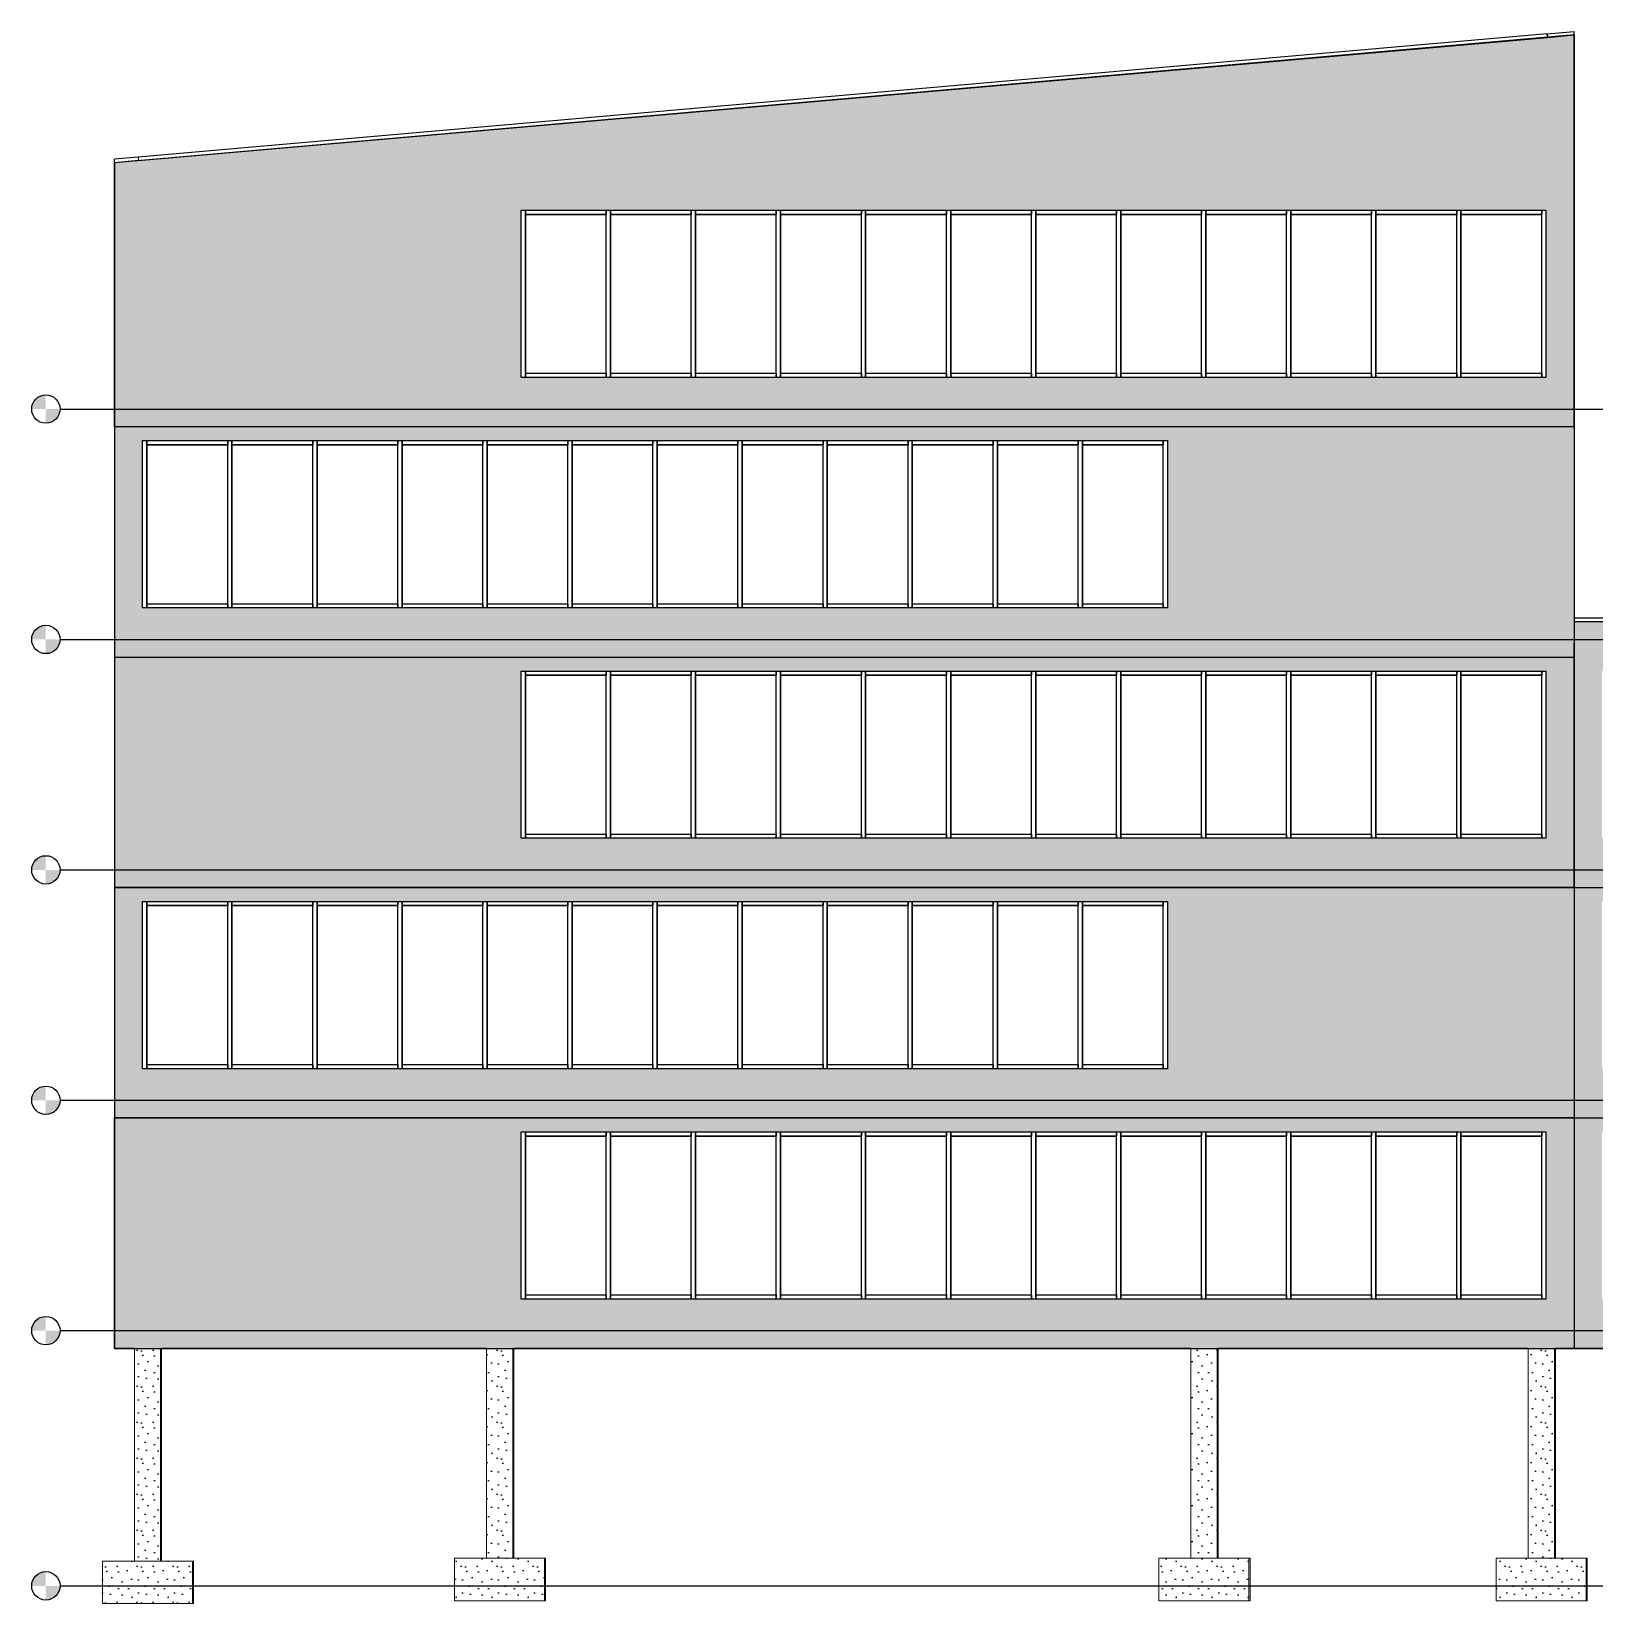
# Model space of a CAD drawing. Header units: millimetres. Extents: x -100 to 163028, y 0 to 22177.
# Drawn here: x 59936 to 81991, y 0 to 22177 of the extents above; entities that cross this region are included whole.
import ezdxf

# ---------------------------------------------------------------- set-up
doc = ezdxf.new("R2010")
doc.units = ezdxf.units.MM
doc.layers.get('0').update_dxf_attribs({"true_color": 0xdfdfdf})
for name, color, linetype in [('Background_Back bricks', 7, 'Continuous'), ('Background_Front bricks', 7, 'Continuous'), ('Background_GLASS', 161, 'Continuous'), ('Background_WINDOW_FRAME', 253, 'Continuous'), ('Elevation_Front bricks', 7, 'Continuous'), ('Viewport border', 7, 'Continuous')]:
    doc.layers.add(name, color=color, linetype=linetype)
for name, color, linetype, lineweight in [('Background_Concrete_ Reinforced', 7, 'Continuous', 9), ('Background_Insulation_ Extruded Polystyrene', 7, 'Continuous', 9), ('Elevation_Concrete_ Reinforced', 252, 'Continuous', 25)]:
    doc.layers.add(name, color=color, linetype=linetype, lineweight=lineweight)
doc.layers.add('Background_DETAIL_OBJECTS', color=7, linetype='Continuous', true_color=0xdfdfdf)
doc.styles.get("Standard").update_dxf_attribs({"font": 'arial.ttf'})

# ---------------------------------------------------------------- blocks, each defined once
blk = doc.blocks.new('_StoryIndicator')
h = blk.add_hatch(color=256)
h.paths.add_polyline_path([(-199, 0), (1, 0), (1, 200, 0.414214)])
h.paths.add_polyline_path([(201, 0), (1, 0), (1, -200, 0.414214)])
blk.add_line((-200, 0), (-800, 0))
blk.add_circle((-1, 0), 200)
for tag, p in [('STORYNAME', (346, 57)), ('STORYELEVATION', (350, -172))]:
    blk.add_attdef(tag, p, '', height=100)
blk = doc.blocks.new('Main_Front__section__..%5CMainBuilding.dwg', base_point=(4208, -12889))
at = {"layer": 'Elevation_Concrete_ Reinforced'}
h = blk.add_hatch(dxfattribs=at)
h.set_pattern_fill('DOTS2', color=256, scale=20, style=0)
h.paths.add_polyline_path([(6029, -12289), (6029, -9289), (5660, -9289), (5660, -12289)])
h = blk.add_hatch(dxfattribs=at)
h.set_pattern_fill('DOTS2', color=256, scale=20, style=0)
h.paths.add_polyline_path([(6029, -9289), (6029, -12289), (6044, -12289), (6044, -9289)])
h = blk.add_hatch(dxfattribs=at)
h.set_pattern_fill('DOTS2', color=256, scale=20, style=0)
h.paths.add_polyline_path([(10628, -9289), (10628, -12249), (10998, -12249), (10998, -9289)])
h = blk.add_hatch(dxfattribs=at)
h.set_pattern_fill('DOTS2', color=256, scale=20, style=0)
h.paths.add_polyline_path([(10998, -9289), (10998, -12249), (11012, -12249), (11012, -9289)])
h = blk.add_hatch(dxfattribs=at)
h.set_pattern_fill('DOTS2', color=256, scale=20, style=0)
h.paths.add_polyline_path([(20567, -9289), (20567, -12249), (20937, -12249), (20937, -9289)])
h = blk.add_hatch(dxfattribs=at)
h.set_pattern_fill('DOTS2', color=256, scale=20, style=0)
h.paths.add_polyline_path([(20937, -9289), (20937, -12249), (20952, -12249), (20952, -9289)])
h = blk.add_hatch(dxfattribs=at)
h.set_pattern_fill('DOTS2', color=256, scale=20, style=0)
h.paths.add_polyline_path([(25326, -9289), (25326, -12249), (25696, -12249), (25696, -9289)])
h = blk.add_hatch(dxfattribs=at)
h.set_pattern_fill('DOTS2', color=256, scale=20, style=0)
h.paths.add_polyline_path([(25696, -9289), (25696, -12249), (25710, -12249), (25710, -9289)])
h = blk.add_hatch(dxfattribs=at)
h.set_pattern_fill('DOTS2', color=256, scale=20, style=0)
h.paths.add_polyline_path([(6479, -12889), (6479, -12289), (6044, -12289), (6029, -12289), (5660, -12289), (5210, -12289), (5210, -12889), (5225, -12889)])
h = blk.add_hatch(dxfattribs=at)
h.set_pattern_fill('DOTS2', color=256, scale=20, style=0)
h.paths.add_polyline_path([(6479, -12289), (6479, -12889), (6494, -12889), (6494, -12289)])
h = blk.add_hatch(dxfattribs=at)
h.set_pattern_fill('DOTS2', color=256, scale=20, style=0)
h.paths.add_polyline_path([(11447, -12849), (11447, -12249), (11012, -12249), (10998, -12249), (10628, -12249), (10178, -12249), (10178, -12849), (10193, -12849)])
h = blk.add_hatch(dxfattribs=at)
h.set_pattern_fill('DOTS2', color=256, scale=20, style=0)
h.paths.add_polyline_path([(11447, -12249), (11447, -12849), (11462, -12849), (11462, -12249)])
h = blk.add_hatch(dxfattribs=at)
h.set_pattern_fill('DOTS2', color=256, scale=20, style=0)
h.paths.add_polyline_path([(21387, -12849), (21387, -12249), (20952, -12249), (20937, -12249), (20567, -12249), (20117, -12249), (20117, -12849), (20132, -12849)])
h = blk.add_hatch(dxfattribs=at)
h.set_pattern_fill('DOTS2', color=256, scale=20, style=0)
h.paths.add_polyline_path([(21387, -12249), (21387, -12849), (21402, -12849), (21402, -12249)])
h = blk.add_hatch(dxfattribs=at)
h.set_pattern_fill('DOTS2', color=256, scale=20, style=0)
h.paths.add_polyline_path([(26145, -12849), (26145, -12249), (25710, -12249), (25696, -12249), (25326, -12249), (24876, -12249), (24876, -12849), (24891, -12849)])
h = blk.add_hatch(dxfattribs=at)
h.set_pattern_fill('DOTS2', color=256, scale=20, style=0)
h.paths.add_polyline_path([(26145, -12249), (26145, -12849), (26160, -12849), (26160, -12249)])
at = {"layer": 'Elevation_Front bricks'}
h = blk.add_hatch(dxfattribs=at)
h.set_pattern_fill('V_MASONRY300x75', color=256, scale=10, style=0)
h.paths.add_polyline_path([(25598, 9205), (5718, 7466), (5378, 7436), (5378, 3711), (25977, 3711), (25977, 9238)])
h.paths.add_polyline_path([(11118, 6766), (11178, 6766), (12318, 6766), (12378, 6766), (13518, 6766), (13578, 6766), (14718, 6766), (14778, 6766), (15918, 6766), (15978, 6766), (17118, 6766), (17178, 6766), (18318, 6766), (18378, 6766), (19518, 6766), (19578, 6766), (20718, 6766), (20778, 6766), (21918, 6766), (21978, 6766), (23118, 6766), (23178, 6766), (24318, 6766), (24378, 6766), (25518, 6766), (25578, 6766), (25578, 4406), (25518, 4406), (24378, 4406), (24318, 4406), (23178, 4406), (23118, 4406), (21978, 4406), (21918, 4406), (20778, 4406), (20718, 4406), (19578, 4406), (19518, 4406), (18378, 4406), (18318, 4406), (17178, 4406), (17118, 4406), (15978, 4406), (15918, 4406), (14778, 4406), (14718, 4406), (13578, 4406), (13518, 4406), (12378, 4406), (12318, 4406), (11178, 4406), (11118, 4406)], flags=16)
h = blk.add_hatch(dxfattribs=at)
h.set_pattern_fill('V_MASONRY300x75', color=256, scale=10, style=0)
h.paths.add_polyline_path([(25977, 961), (25977, 1011), (25977, 3711), (5378, 3711), (5378, 461), (25977, 461), (25977, 631), (25977, 656)])
h.paths.add_polyline_path([(5777, 3516), (5837, 3516), (6977, 3516), (7037, 3516), (8177, 3516), (8237, 3516), (9377, 3516), (9437, 3516), (10577, 3516), (10637, 3516), (11777, 3516), (11837, 3516), (12977, 3516), (13037, 3516), (14177, 3516), (14237, 3516), (15377, 3516), (15437, 3516), (16577, 3516), (16637, 3516), (17777, 3516), (17837, 3516), (18977, 3516), (19037, 3516), (20177, 3516), (20237, 3516), (20237, 1156), (20177, 1156), (19037, 1156), (18977, 1156), (17837, 1156), (17777, 1156), (16637, 1156), (16577, 1156), (15437, 1156), (15377, 1156), (14237, 1156), (14177, 1156), (13037, 1156), (12977, 1156), (11837, 1156), (11777, 1156), (10637, 1156), (10577, 1156), (9437, 1156), (9377, 1156), (8237, 1156), (8177, 1156), (7037, 1156), (6977, 1156), (5837, 1156), (5777, 1156)], flags=16)
h = blk.add_hatch(dxfattribs=at)
h.set_pattern_fill('V_MASONRY300x75', color=256, scale=10, style=0)
h.paths.add_polyline_path([(41228, 961), (25977, 961), (25977, 656), (25977, 631), (25977, 461), (25977, -2789), (41228, -2789)])
h.paths.add_polyline_path([(26368, 266), (26428, 266), (27568, 266), (27628, 266), (28768, 266), (28828, 266), (29968, 266), (30028, 266), (31168, 266), (31228, 266), (32368, 266), (32428, 266), (33568, 266), (33628, 266), (34768, 266), (34828, 266), (35968, 266), (36028, 266), (37168, 266), (37228, 266), (38368, 266), (38428, 266), (39568, 266), (39628, 266), (40768, 266), (40828, 266), (40828, -2094), (40768, -2094), (39628, -2094), (39568, -2094), (38428, -2094), (38368, -2094), (37228, -2094), (37168, -2094), (36028, -2094), (35968, -2094), (34828, -2094), (34768, -2094), (33628, -2094), (33568, -2094), (32428, -2094), (32368, -2094), (31228, -2094), (31168, -2094), (30028, -2094), (29968, -2094), (28828, -2094), (28768, -2094), (27628, -2094), (27568, -2094), (26428, -2094), (26368, -2094)], flags=16)
h = blk.add_hatch(dxfattribs=at)
h.set_pattern_fill('V_MASONRY300x75', color=256, scale=10, style=0)
h.paths.add_polyline_path([(5378, -2789), (25977, -2789), (25977, 461), (5378, 461)])
h.paths.add_polyline_path([(11118, 266), (11178, 266), (12318, 266), (12378, 266), (13518, 266), (13578, 266), (14718, 266), (14778, 266), (15918, 266), (15978, 266), (17118, 266), (17178, 266), (18318, 266), (18378, 266), (19518, 266), (19578, 266), (20718, 266), (20778, 266), (21918, 266), (21978, 266), (23118, 266), (23178, 266), (24318, 266), (24378, 266), (25518, 266), (25578, 266), (25578, -2094), (25518, -2094), (24378, -2094), (24318, -2094), (23178, -2094), (23118, -2094), (21978, -2094), (21918, -2094), (20778, -2094), (20718, -2094), (19578, -2094), (19518, -2094), (18378, -2094), (18318, -2094), (17178, -2094), (17118, -2094), (15978, -2094), (15918, -2094), (14778, -2094), (14718, -2094), (13578, -2094), (13518, -2094), (12378, -2094), (12318, -2094), (11178, -2094), (11118, -2094)], flags=16)
h = blk.add_hatch(dxfattribs=at)
h.set_pattern_fill('V_MASONRY300x75', color=256, scale=10, style=0)
h.paths.add_polyline_path([(5378, -6039), (25977, -6039), (25977, -2789), (5378, -2789)])
h.paths.add_polyline_path([(5777, -2984), (5837, -2984), (6977, -2984), (7037, -2984), (8177, -2984), (8237, -2984), (9377, -2984), (9437, -2984), (10577, -2984), (10637, -2984), (11777, -2984), (11837, -2984), (12977, -2984), (13037, -2984), (14177, -2984), (14237, -2984), (15377, -2984), (15437, -2984), (16577, -2984), (16637, -2984), (17777, -2984), (17837, -2984), (18977, -2984), (19037, -2984), (20177, -2984), (20237, -2984), (20237, -5344), (20177, -5344), (19037, -5344), (18977, -5344), (17837, -5344), (17777, -5344), (16637, -5344), (16577, -5344), (15437, -5344), (15377, -5344), (14237, -5344), (14177, -5344), (13037, -5344), (12977, -5344), (11837, -5344), (11777, -5344), (10637, -5344), (10577, -5344), (9437, -5344), (9377, -5344), (8237, -5344), (8177, -5344), (7037, -5344), (6977, -5344), (5837, -5344), (5777, -5344)], flags=16)
h = blk.add_hatch(dxfattribs=at)
h.set_pattern_fill('V_MASONRY300x75', color=256, scale=10, style=0)
h.paths.add_polyline_path([(25977, -6039), (41228, -6039), (41228, -2789), (25977, -2789)])
h.paths.add_polyline_path([(26368, -2984), (26428, -2984), (27568, -2984), (27628, -2984), (28768, -2984), (28828, -2984), (29968, -2984), (30028, -2984), (31168, -2984), (31228, -2984), (32368, -2984), (32428, -2984), (33568, -2984), (33628, -2984), (34768, -2984), (34828, -2984), (35968, -2984), (36028, -2984), (37168, -2984), (37228, -2984), (38368, -2984), (38428, -2984), (39568, -2984), (39628, -2984), (40768, -2984), (40828, -2984), (40828, -5344), (40768, -5344), (39628, -5344), (39568, -5344), (38428, -5344), (38368, -5344), (37228, -5344), (37168, -5344), (36028, -5344), (35968, -5344), (34828, -5344), (34768, -5344), (33628, -5344), (33568, -5344), (32428, -5344), (32368, -5344), (31228, -5344), (31168, -5344), (30028, -5344), (29968, -5344), (28828, -5344), (28768, -5344), (27628, -5344), (27568, -5344), (26428, -5344), (26368, -5344)], flags=16)
h = blk.add_hatch(dxfattribs=at)
h.set_pattern_fill('V_MASONRY300x75', color=256, scale=10, style=0)
h.paths.add_polyline_path([(25710, -9289), (25887, -9289), (25977, -9289), (25977, -6039), (5378, -6039), (5378, -9289), (5468, -9289), (5659, -9289), (6029, -9289), (6044, -9289), (10627, -9289), (10998, -9289), (11012, -9289), (20567, -9289), (20937, -9289), (20952, -9289), (25325, -9289), (25696, -9289)])
h.paths.add_polyline_path([(11118, -6234), (11178, -6234), (12318, -6234), (12378, -6234), (13518, -6234), (13578, -6234), (14718, -6234), (14778, -6234), (15918, -6234), (15978, -6234), (17118, -6234), (17178, -6234), (18318, -6234), (18378, -6234), (19518, -6234), (19578, -6234), (20718, -6234), (20778, -6234), (21918, -6234), (21978, -6234), (23118, -6234), (23178, -6234), (24318, -6234), (24378, -6234), (25518, -6234), (25578, -6234), (25578, -8594), (25518, -8594), (24378, -8594), (24318, -8594), (23178, -8594), (23118, -8594), (21978, -8594), (21918, -8594), (20778, -8594), (20718, -8594), (19578, -8594), (19518, -8594), (18378, -8594), (18318, -8594), (17178, -8594), (17118, -8594), (15978, -8594), (15918, -8594), (14778, -8594), (14718, -8594), (13578, -8594), (13518, -8594), (12378, -8594), (12318, -8594), (11178, -8594), (11118, -8594)], flags=16)
h = blk.add_hatch(dxfattribs=at)
h.set_pattern_fill('V_MASONRY300x75', color=256, scale=10, style=0)
h.paths.add_polyline_path([(40946, -9289), (41138, -9289), (41228, -9289), (41228, -6039), (25977, -6039), (25977, -9289), (33997, -9289), (34368, -9289), (40575, -9289)])
h.paths.add_polyline_path([(26368, -6234), (26428, -6234), (27568, -6234), (27628, -6234), (28768, -6234), (28828, -6234), (29968, -6234), (30028, -6234), (31168, -6234), (31228, -6234), (32368, -6234), (32428, -6234), (33568, -6234), (33628, -6234), (34768, -6234), (34828, -6234), (35968, -6234), (36028, -6234), (37168, -6234), (37228, -6234), (38368, -6234), (38428, -6234), (39568, -6234), (39628, -6234), (40768, -6234), (40828, -6234), (40828, -8594), (40768, -8594), (39628, -8594), (39568, -8594), (38428, -8594), (38368, -8594), (37228, -8594), (37168, -8594), (36028, -8594), (35968, -8594), (34828, -8594), (34768, -8594), (33628, -8594), (33568, -8594), (32428, -8594), (32368, -8594), (31228, -8594), (31168, -8594), (30028, -8594), (29968, -8594), (28828, -8594), (28768, -8594), (27628, -8594), (27568, -8594), (26428, -8594), (26368, -8594)], flags=16)
for p, q in [((5210, 3961), (41396, 3961)), ((5210, 3961), (41396, 3961)), ((5210, 711), (41396, 711)), ((5210, 711), (41396, 711)), ((5210, -2539), (41396, -2539)), ((5210, -2539), (41396, -2539)), ((5210, -2539), (41396, -2539)), ((5210, -5789), (41396, -5789)), ((5210, -5789), (41396, -5789)), ((5210, -5789), (41396, -5789)), ((5210, -9039), (41396, -9039)), ((5210, -9039), (41396, -9039)), ((5210, -9039), (41396, -9039)), ((5210, -12639), (41396, -12639))]:
    blk.add_line(p, q)
at = {"layer": 'Background_Back bricks', "extrusion": (0, 1, 0)}
for p, q in [((25977, 9238), (25977, 9238)), ((25977, 9238), (25977, 3711)), ((25977, 3711), (25977, 3711)), ((25977, 3711), (25977, 3711)), ((25977, 3711), (25977, 1011)), ((5378, -9289), (5378, -9289)), ((5468, -9289), (5378, -9289)), ((5659, -9289), (5468, -9289)), ((5468, -9289), (5468, -9289)), ((10627, -9289), (6044, -9289)), ((20567, -9289), (11012, -9289)), ((25325, -9289), (20952, -9289)), ((33997, -9289), (25710, -9289))]:
    blk.add_line(p, q, dxfattribs=at)
at = {"layer": 'Background_Concrete_ Reinforced', "extrusion": (0, 1, 0)}
for p, q in [((25977, 631), (25977, 631)), ((25977, 461), (25977, 461)), ((25977, 461), (25977, 631)), ((25887, -9289), (5468, -9289)), ((5660, -9289), (6029, -9289)), ((5660, -9289), (5660, -12289)), ((6029, -9289), (6029, -9289)), ((6029, -9289), (6044, -9289)), ((6029, -9289), (6029, -12289)), ((6029, -12289), (6029, -9289)), ((6044, -9289), (6044, -9289)), ((6044, -9289), (6044, -12289)), ((6044, -9289), (6044, -12289)), ((10628, -9289), (10628, -12249)), ((10998, -9289), (10998, -12249)), ((10998, -9289), (10998, -12249)), ((11012, -9289), (11012, -12249)), ((11012, -9289), (11012, -12249)), ((20567, -9289), (20567, -12249)), ((20937, -9289), (20937, -12249)), ((20937, -9289), (20937, -12249)), ((20952, -9289), (20952, -12249)), ((20952, -9289), (20952, -12249)), ((25326, -9289), (25326, -12249)), ((25696, -9289), (25696, -12249)), ((25696, -9289), (25696, -12249)), ((25710, -9289), (25710, -12249)), ((25710, -9289), (25710, -12249)), ((41138, -9289), (25887, -9289)), ((5210, -12289), (6479, -12289)), ((5210, -12289), (5210, -12889)), ((6479, -12289), (6494, -12289)), ((6479, -12289), (6479, -12289)), ((6479, -12889), (6479, -12289)), ((6479, -12889), (6479, -12289)), ((6494, -12289), (6494, -12289)), ((6494, -12889), (6494, -12289)), ((6494, -12889), (6494, -12289)), ((10178, -12249), (11447, -12249)), ((10178, -12249), (10178, -12849)), ((11447, -12249), (11447, -12249)), ((11447, -12249), (11462, -12249)), ((11447, -12849), (11447, -12249)), ((11447, -12849), (11447, -12249)), ((11462, -12249), (11462, -12249)), ((11462, -12849), (11462, -12249)), ((11462, -12849), (11462, -12249)), ((20117, -12249), (20117, -12849)), ((20117, -12249), (21387, -12249)), ((21387, -12249), (21387, -12249)), ((21387, -12849), (21387, -12249)), ((21387, -12849), (21387, -12249)), ((21387, -12249), (21402, -12249)), ((21402, -12249), (21402, -12249)), ((21402, -12849), (21402, -12249)), ((21402, -12849), (21402, -12249)), ((24876, -12249), (24876, -12849)), ((24876, -12249), (26145, -12249)), ((26145, -12249), (26145, -12249)), ((26145, -12249), (26160, -12249)), ((26145, -12849), (26145, -12249)), ((26145, -12849), (26145, -12249)), ((26160, -12249), (26160, -12249)), ((26160, -12849), (26160, -12249)), ((26160, -12849), (26160, -12249)), ((10178, -12849), (10178, -12849)), ((11447, -12849), (10178, -12849)), ((11447, -12849), (10178, -12849)), ((10193, -12849), (10193, -12849)), ((11462, -12849), (10193, -12849)), ((11462, -12849), (10193, -12849)), ((10193, -12849), (10193, -12849)), ((21387, -12849), (20117, -12849)), ((21387, -12849), (20117, -12849)), ((20117, -12849), (20117, -12849)), ((20132, -12849), (20132, -12849)), ((21402, -12849), (20132, -12849)), ((21402, -12849), (20132, -12849)), ((20132, -12849), (20132, -12849)), ((26145, -12849), (24876, -12849)), ((26145, -12849), (24876, -12849)), ((24876, -12849), (24876, -12849)), ((24891, -12849), (24891, -12849)), ((26160, -12849), (24891, -12849)), ((26160, -12849), (24891, -12849)), ((24891, -12849), (24891, -12849)), ((6479, -12889), (5210, -12889)), ((6479, -12889), (5210, -12889)), ((5210, -12889), (5210, -12889)), ((6494, -12889), (5225, -12889)), ((5225, -12889), (5225, -12889)), ((6494, -12889), (5225, -12889)), ((5225, -12889), (5225, -12889))]:
    blk.add_line(p, q, dxfattribs=at)
at = {"layer": 'Background_DETAIL_OBJECTS', "extrusion": (0, 1, 0)}
for p, q in [((25593, 9255), (5713, 7516)), ((5718, 7466), (25598, 9205)), ((25593, 9255), (25977, 9289)), ((25593, 9255), (25598, 9205)), ((25598, 9205), (25593, 9255)), ((25598, 9205), (25977, 9238)), ((25977, 9238), (25977, 9289)), ((5713, 7516), (5378, 7486)), ((5378, 7436), (5378, 7486)), ((5718, 7466), (5378, 7436)), ((5713, 7516), (5718, 7466)), ((5713, 7516), (5718, 7466)), ((25977, 1011), (25977, 961)), ((41228, 1011), (25977, 1011)), ((41228, 961), (25977, 961))]:
    blk.add_line(p, q, dxfattribs=at)
at = {"layer": 'Background_Front bricks', "extrusion": (0, 1, 0)}
for p, q in [((25977, 9238), (5378, 7436)), ((25977, 9238), (25977, 3711)), ((25977, 3711), (25977, 9238)), ((5378, 3711), (5378, 7436)), ((5378, 7436), (5378, 3711)), ((11118, 4406), (11118, 6766)), ((11118, 6766), (25578, 6766)), ((25578, 6766), (25578, 4406)), ((25578, 4406), (11118, 4406)), ((25977, 3711), (5378, 3711)), ((25977, 3711), (5378, 3711)), ((5378, 3711), (5378, 461)), ((5378, 3711), (5378, 461)), ((25977, 3711), (25977, 461)), ((25977, 3711), (25977, 461)), ((5777, 1156), (5777, 3516)), ((5777, 3516), (20237, 3516)), ((20237, 3516), (20237, 1156)), ((20237, 1156), (5777, 1156)), ((25977, 961), (25977, 656)), ((41228, 961), (25977, 961)), ((5378, 461), (5378, -2789)), ((5378, 461), (25977, 461)), ((5378, 461), (25977, 461)), ((5378, 461), (5378, -2789)), ((25977, -2789), (25977, 656)), ((25977, 461), (25977, -2789)), ((25977, 461), (25977, -2789)), ((11118, -2094), (11118, 266)), ((11118, 266), (25578, 266)), ((25578, 266), (25578, -2094)), ((25578, -2094), (11118, -2094)), ((5378, -2789), (25977, -2789)), ((5378, -2789), (5378, -6039)), ((5378, -2789), (5378, -6039)), ((25977, -2789), (5378, -2789)), ((25977, -2789), (25977, -2789)), ((25977, -2789), (25977, -2789)), ((25977, -2789), (25977, -6039)), ((25977, -2789), (41228, -2789)), ((25977, -2789), (41228, -2789)), ((25977, -2789), (25977, -6039)), ((25977, -2789), (25977, -6039)), ((5777, -5344), (5777, -2984)), ((5777, -2984), (20237, -2984)), ((20237, -2984), (20237, -5344)), ((20237, -5344), (5777, -5344)), ((5378, -9289), (5378, -6039)), ((5378, -6039), (5378, -9289)), ((5378, -6039), (25977, -6039)), ((25977, -6039), (5378, -6039)), ((25977, -6039), (25977, -6039)), ((25977, -6039), (25977, -6039)), ((25977, -6039), (25977, -9289)), ((25977, -6039), (41228, -6039)), ((25977, -6039), (25977, -9289)), ((25977, -6039), (41228, -6039)), ((25977, -6039), (25977, -9289)), ((11118, -6234), (25578, -6234)), ((11118, -8594), (11118, -6234)), ((25578, -6234), (25578, -8594)), ((25578, -8594), (11118, -8594)), ((5468, -9289), (5378, -9289)), ((5378, -9289), (25977, -9289)), ((25887, -9289), (25977, -9289)), ((25977, -9289), (25887, -9289)), ((25887, -9289), (25887, -9289)), ((25977, -9289), (41228, -9289))]:
    blk.add_line(p, q, dxfattribs=at)
at = {"layer": 'Background_GLASS', "extrusion": (0, 1, 0)}
for p, q in [((11178, 4466), (11178, 6706)), ((11178, 6706), (12318, 6706)), ((12378, 6706), (13518, 6706)), ((12378, 4466), (12378, 6706)), ((13578, 6706), (14718, 6706)), ((13578, 4466), (13578, 6706)), ((14778, 4466), (14778, 6706)), ((14778, 6706), (15918, 6706)), ((15978, 6706), (17118, 6706)), ((15978, 4466), (15978, 6706)), ((17178, 4466), (17178, 6706)), ((17178, 6706), (18318, 6706)), ((18378, 4466), (18378, 6706)), ((18378, 6706), (19518, 6706)), ((19578, 4466), (19578, 6706)), ((19578, 6706), (20718, 6706)), ((20778, 4466), (20778, 6706)), ((20778, 6706), (21918, 6706)), ((21978, 6706), (23118, 6706)), ((21978, 4466), (21978, 6706)), ((23178, 4466), (23178, 6706)), ((23178, 6706), (24318, 6706)), ((24378, 4466), (24378, 6706)), ((24378, 6706), (25518, 6706)), ((5837, 3456), (6977, 3456)), ((5837, 1216), (5837, 3456)), ((7037, 3456), (8177, 3456)), ((7037, 1216), (7037, 3456)), ((8237, 3456), (9377, 3456)), ((8237, 1216), (8237, 3456)), ((9437, 3456), (10577, 3456)), ((9437, 1216), (9437, 3456)), ((10637, 1216), (10637, 3456)), ((10637, 3456), (11777, 3456)), ((11837, 3456), (12977, 3456)), ((11837, 1216), (11837, 3456)), ((13037, 1216), (13037, 3456)), ((13037, 3456), (14177, 3456)), ((14237, 1216), (14237, 3456)), ((14237, 3456), (15377, 3456)), ((15437, 3456), (16577, 3456)), ((15437, 1216), (15437, 3456)), ((16637, 1216), (16637, 3456)), ((16637, 3456), (17777, 3456)), ((17837, 3456), (18977, 3456)), ((17837, 1216), (17837, 3456)), ((19037, 1216), (19037, 3456)), ((19037, 3456), (20177, 3456)), ((11178, -2034), (11178, 206)), ((11178, 206), (12318, 206)), ((12378, 206), (13518, 206)), ((12378, -2034), (12378, 206)), ((13578, 206), (14718, 206)), ((13578, -2034), (13578, 206)), ((14778, 206), (15918, 206)), ((14778, -2034), (14778, 206)), ((15978, -2034), (15978, 206)), ((15978, 206), (17118, 206)), ((17178, 206), (18318, 206)), ((17178, -2034), (17178, 206)), ((18378, -2034), (18378, 206)), ((18378, 206), (19518, 206)), ((19578, -2034), (19578, 206)), ((19578, 206), (20718, 206)), ((20778, -2034), (20778, 206)), ((20778, 206), (21918, 206)), ((21978, -2034), (21978, 206)), ((21978, 206), (23118, 206)), ((23178, -2034), (23178, 206)), ((23178, 206), (24318, 206)), ((24378, -2034), (24378, 206)), ((24378, 206), (25518, 206)), ((5837, -3044), (6977, -3044)), ((5837, -5284), (5837, -3044)), ((7037, -5284), (7037, -3044)), ((7037, -3044), (8177, -3044)), ((8237, -5284), (8237, -3044)), ((8237, -3044), (9377, -3044)), ((9437, -5284), (9437, -3044)), ((9437, -3044), (10577, -3044)), ((10637, -5284), (10637, -3044)), ((10637, -3044), (11777, -3044)), ((11837, -3044), (12977, -3044)), ((11837, -5284), (11837, -3044)), ((13037, -5284), (13037, -3044)), ((13037, -3044), (14177, -3044)), ((14237, -5284), (14237, -3044)), ((14237, -3044), (15377, -3044)), ((15437, -3044), (16577, -3044)), ((15437, -5284), (15437, -3044)), ((16637, -3044), (17777, -3044)), ((16637, -5284), (16637, -3044)), ((17837, -3044), (18977, -3044)), ((17837, -5284), (17837, -3044)), ((19037, -5284), (19037, -3044)), ((19037, -3044), (20177, -3044)), ((11178, -8534), (11178, -6294)), ((11178, -6294), (12318, -6294)), ((12378, -6294), (13518, -6294)), ((12378, -8534), (12378, -6294)), ((13578, -6294), (14718, -6294)), ((13578, -8534), (13578, -6294)), ((14778, -8534), (14778, -6294)), ((14778, -6294), (15918, -6294)), ((15978, -8534), (15978, -6294)), ((15978, -6294), (17118, -6294)), ((17178, -8534), (17178, -6294)), ((17178, -6294), (18318, -6294)), ((18378, -6294), (19518, -6294)), ((18378, -8534), (18378, -6294)), ((19578, -8534), (19578, -6294)), ((19578, -6294), (20718, -6294)), ((20778, -8534), (20778, -6294)), ((20778, -6294), (21918, -6294)), ((21978, -6294), (23118, -6294)), ((21978, -8534), (21978, -6294)), ((23178, -6294), (24318, -6294)), ((23178, -8534), (23178, -6294)), ((24378, -6294), (25518, -6294)), ((24378, -8534), (24378, -6294))]:
    blk.add_line(p, q, dxfattribs=at)
at = {"layer": 'Background_Insulation_ Extruded Polystyrene', "extrusion": (0, 1, 0)}
for p, q in [((25977, 656), (25977, 656)), ((25977, 631), (25977, 631)), ((25977, 631), (25977, 656))]:
    blk.add_line(p, q, dxfattribs=at)
at = {"layer": 'Background_WINDOW_FRAME', "extrusion": (0, 1, 0)}
for p, q in [((11118, 6766), (11178, 6766)), ((11118, 4406), (11118, 6766)), ((11178, 6766), (11178, 4406)), ((11178, 6706), (11178, 6766)), ((11178, 6766), (12318, 6766)), ((12318, 6706), (11178, 6706)), ((12318, 4406), (12318, 6766)), ((12318, 6766), (12378, 6766)), ((12318, 6766), (12318, 6706)), ((12378, 6766), (13518, 6766)), ((12378, 6706), (12378, 6766)), ((12378, 6766), (12378, 4406)), ((13518, 6706), (12378, 6706)), ((13518, 6766), (13578, 6766)), ((13518, 4406), (13518, 6766)), ((13518, 6766), (13518, 6706)), ((13578, 6766), (14718, 6766)), ((13578, 6766), (13578, 4406)), ((13578, 6706), (13578, 6766)), ((14718, 6706), (13578, 6706)), ((14718, 6766), (14778, 6766)), ((14718, 4406), (14718, 6766)), ((14718, 6766), (14718, 6706)), ((14778, 6766), (14778, 4406)), ((14778, 6706), (14778, 6766)), ((14778, 6766), (15918, 6766)), ((15918, 6706), (14778, 6706)), ((15918, 6766), (15918, 6706)), ((15918, 6766), (15978, 6766)), ((15918, 4406), (15918, 6766)), ((15978, 6766), (15978, 4406)), ((15978, 6706), (15978, 6766)), ((15978, 6766), (17118, 6766)), ((17118, 6706), (15978, 6706)), ((17118, 4406), (17118, 6766)), ((17118, 6766), (17118, 6706)), ((17118, 6766), (17178, 6766)), ((17178, 6706), (17178, 6766)), ((17178, 6766), (17178, 4406)), ((17178, 6766), (18318, 6766)), ((18318, 6706), (17178, 6706)), ((18318, 6766), (18318, 6706)), ((18318, 6766), (18378, 6766)), ((18318, 4406), (18318, 6766)), ((18378, 6766), (19518, 6766)), ((18378, 6706), (18378, 6766)), ((18378, 6766), (18378, 4406)), ((19518, 6706), (18378, 6706)), ((19518, 4406), (19518, 6766)), ((19518, 6766), (19518, 6706)), ((19518, 6766), (19578, 6766)), ((19578, 6766), (20718, 6766)), ((19578, 6766), (19578, 4406)), ((19578, 6706), (19578, 6766)), ((20718, 6706), (19578, 6706)), ((20718, 6766), (20718, 6706)), ((20718, 6766), (20778, 6766)), ((20718, 4406), (20718, 6766)), ((20778, 6766), (20778, 4406)), ((20778, 6766), (21918, 6766)), ((20778, 6706), (20778, 6766)), ((21918, 6706), (20778, 6706)), ((21918, 6766), (21918, 6706)), ((21918, 4406), (21918, 6766)), ((21918, 6766), (21978, 6766)), ((21978, 6766), (21978, 4406)), ((21978, 6766), (23118, 6766)), ((21978, 6706), (21978, 6766)), ((23118, 6706), (21978, 6706)), ((23118, 6766), (23118, 6706)), ((23118, 6766), (23178, 6766)), ((23118, 4406), (23118, 6766)), ((23178, 6706), (23178, 6766)), ((23178, 6766), (23178, 4406)), ((23178, 6766), (24318, 6766)), ((24318, 6706), (23178, 6706)), ((24318, 4406), (24318, 6766)), ((24318, 6766), (24318, 6706)), ((24318, 6766), (24378, 6766)), ((24378, 6706), (24378, 6766)), ((24378, 6766), (24378, 4406)), ((24378, 6766), (25518, 6766)), ((25518, 6706), (24378, 6706)), ((25518, 4406), (25518, 6766)), ((25518, 6766), (25578, 6766)), ((25518, 6766), (25518, 6706)), ((11178, 4406), (11178, 4466)), ((11178, 4466), (12318, 4466)), ((12318, 4466), (12318, 4406)), ((12378, 4466), (13518, 4466)), ((12378, 4406), (12378, 4466)), ((13518, 4466), (13518, 4406)), ((13578, 4406), (13578, 4466)), ((13578, 4466), (14718, 4466)), ((14718, 4466), (14718, 4406)), ((14778, 4406), (14778, 4466)), ((14778, 4466), (15918, 4466)), ((15918, 4466), (15918, 4406)), ((15978, 4466), (17118, 4466)), ((15978, 4406), (15978, 4466)), ((17118, 4466), (17118, 4406)), ((17178, 4466), (18318, 4466)), ((17178, 4406), (17178, 4466)), ((18318, 4466), (18318, 4406)), ((18378, 4406), (18378, 4466)), ((18378, 4466), (19518, 4466)), ((19518, 4466), (19518, 4406)), ((19578, 4466), (20718, 4466)), ((19578, 4406), (19578, 4466)), ((20718, 4466), (20718, 4406)), ((20778, 4466), (21918, 4466)), ((20778, 4406), (20778, 4466)), ((21918, 4466), (21918, 4406)), ((21978, 4466), (23118, 4466)), ((21978, 4406), (21978, 4466)), ((23118, 4466), (23118, 4406)), ((23178, 4406), (23178, 4466)), ((23178, 4466), (24318, 4466)), ((24318, 4466), (24318, 4406)), ((24378, 4466), (25518, 4466)), ((24378, 4406), (24378, 4466)), ((25518, 4466), (25518, 4406)), ((5777, 3516), (5837, 3516)), ((5777, 1156), (5777, 3516)), ((5837, 3516), (6977, 3516)), ((5837, 3516), (5837, 1156)), ((5837, 3456), (5837, 3516)), ((6977, 3456), (5837, 3456)), ((6977, 1156), (6977, 3516)), ((6977, 3516), (7037, 3516)), ((6977, 3516), (6977, 3456)), ((7037, 3456), (7037, 3516)), ((7037, 3516), (7037, 1156)), ((7037, 3516), (8177, 3516)), ((8177, 3456), (7037, 3456)), ((8177, 3516), (8177, 3456)), ((8177, 3516), (8237, 3516)), ((8177, 1156), (8177, 3516)), ((8237, 3516), (8237, 1156)), ((8237, 3456), (8237, 3516)), ((8237, 3516), (9377, 3516)), ((9377, 3456), (8237, 3456)), ((9377, 3516), (9377, 3456)), ((9377, 1156), (9377, 3516)), ((9377, 3516), (9437, 3516)), ((9437, 3456), (9437, 3516)), ((9437, 3516), (9437, 1156)), ((9437, 3516), (10577, 3516)), ((10577, 3456), (9437, 3456)), ((10577, 3516), (10577, 3456)), ((10577, 3516), (10637, 3516)), ((10577, 1156), (10577, 3516)), ((10637, 3456), (10637, 3516)), ((10637, 3516), (11777, 3516)), ((10637, 3516), (10637, 1156)), ((11777, 3456), (10637, 3456)), ((11777, 3516), (11837, 3516)), ((11777, 3516), (11777, 3456)), ((11777, 1156), (11777, 3516)), ((11837, 3516), (12977, 3516)), ((11837, 3456), (11837, 3516)), ((11837, 3516), (11837, 1156)), ((12977, 3456), (11837, 3456)), ((12977, 3516), (12977, 3456)), ((12977, 1156), (12977, 3516)), ((12977, 3516), (13037, 3516)), ((13037, 3516), (14177, 3516)), ((13037, 3516), (13037, 1156)), ((13037, 3456), (13037, 3516)), ((14177, 3456), (13037, 3456)), ((14177, 3516), (14177, 3456)), ((14177, 1156), (14177, 3516)), ((14177, 3516), (14237, 3516)), ((14237, 3456), (14237, 3516)), ((14237, 3516), (15377, 3516)), ((14237, 3516), (14237, 1156)), ((15377, 3456), (14237, 3456)), ((15377, 3516), (15377, 3456)), ((15377, 1156), (15377, 3516)), ((15377, 3516), (15437, 3516)), ((15437, 3516), (15437, 1156)), ((15437, 3516), (16577, 3516)), ((15437, 3456), (15437, 3516)), ((16577, 3456), (15437, 3456)), ((16577, 3516), (16637, 3516)), ((16577, 3516), (16577, 3456)), ((16577, 1156), (16577, 3516)), ((16637, 3516), (17777, 3516)), ((16637, 3516), (16637, 1156)), ((16637, 3456), (16637, 3516)), ((17777, 3456), (16637, 3456)), ((17777, 1156), (17777, 3516)), ((17777, 3516), (17777, 3456)), ((17777, 3516), (17837, 3516)), ((17837, 3516), (17837, 1156)), ((17837, 3516), (18977, 3516)), ((17837, 3456), (17837, 3516)), ((18977, 3456), (17837, 3456)), ((18977, 1156), (18977, 3516)), ((18977, 3516), (18977, 3456)), ((18977, 3516), (19037, 3516)), ((19037, 3456), (19037, 3516)), ((19037, 3516), (20177, 3516)), ((19037, 3516), (19037, 1156)), ((20177, 3456), (19037, 3456)), ((20177, 3516), (20237, 3516)), ((20177, 3516), (20177, 3456)), ((20177, 1156), (20177, 3516)), ((5837, 1216), (6977, 1216)), ((5837, 1156), (5837, 1216)), ((6977, 1216), (6977, 1156)), ((7037, 1156), (7037, 1216)), ((7037, 1216), (8177, 1216)), ((8177, 1216), (8177, 1156)), ((8237, 1156), (8237, 1216)), ((8237, 1216), (9377, 1216)), ((9377, 1216), (9377, 1156)), ((9437, 1216), (10577, 1216)), ((9437, 1156), (9437, 1216)), ((10577, 1216), (10577, 1156)), ((10637, 1216), (11777, 1216)), ((10637, 1156), (10637, 1216)), ((11777, 1216), (11777, 1156)), ((11837, 1156), (11837, 1216)), ((11837, 1216), (12977, 1216)), ((12977, 1216), (12977, 1156)), ((13037, 1216), (14177, 1216)), ((13037, 1156), (13037, 1216)), ((14177, 1216), (14177, 1156)), ((14237, 1156), (14237, 1216)), ((14237, 1216), (15377, 1216)), ((15377, 1216), (15377, 1156)), ((15437, 1216), (16577, 1216)), ((15437, 1156), (15437, 1216)), ((16577, 1216), (16577, 1156)), ((16637, 1156), (16637, 1216)), ((16637, 1216), (17777, 1216)), ((17777, 1216), (17777, 1156)), ((17837, 1216), (18977, 1216)), ((17837, 1156), (17837, 1216)), ((18977, 1216), (18977, 1156)), ((19037, 1156), (19037, 1216)), ((19037, 1216), (20177, 1216)), ((20177, 1216), (20177, 1156)), ((11118, -2094), (11118, 266)), ((11118, 266), (11178, 266)), ((11178, 206), (11178, 266)), ((11178, 266), (11178, -2094)), ((11178, 266), (12318, 266)), ((12318, 266), (12378, 266)), ((12318, 266), (12318, 206)), ((12318, -2094), (12318, 266)), ((12378, 206), (12378, 266)), ((12378, 266), (12378, -2094)), ((12378, 266), (13518, 266)), ((13518, 266), (13578, 266)), ((13518, 266), (13518, 206)), ((13518, -2094), (13518, 266)), ((13578, 206), (13578, 266)), ((13578, 266), (14718, 266)), ((13578, 266), (13578, -2094)), ((14718, 266), (14778, 266)), ((14718, 266), (14718, 206)), ((14718, -2094), (14718, 266)), ((14778, 266), (14778, -2094)), ((14778, 206), (14778, 266)), ((14778, 266), (15918, 266)), ((15918, 266), (15978, 266)), ((15918, -2094), (15918, 266)), ((15918, 266), (15918, 206)), ((15978, 206), (15978, 266)), ((15978, 266), (17118, 266)), ((15978, 266), (15978, -2094)), ((17118, 266), (17178, 266)), ((17118, -2094), (17118, 266)), ((17118, 266), (17118, 206)), ((17178, 266), (18318, 266)), ((17178, 206), (17178, 266)), ((17178, 266), (17178, -2094)), ((18318, 266), (18378, 266)), ((18318, 266), (18318, 206)), ((18318, -2094), (18318, 266)), ((18378, 266), (19518, 266)), ((18378, 206), (18378, 266)), ((18378, 266), (18378, -2094)), ((19518, 266), (19578, 266)), ((19518, -2094), (19518, 266)), ((19518, 266), (19518, 206)), ((19578, 266), (19578, -2094)), ((19578, 206), (19578, 266)), ((19578, 266), (20718, 266)), ((20718, 266), (20718, 206)), ((20718, -2094), (20718, 266)), ((20718, 266), (20778, 266)), ((20778, 266), (20778, -2094)), ((20778, 206), (20778, 266)), ((20778, 266), (21918, 266)), ((21918, -2094), (21918, 266)), ((21918, 266), (21978, 266)), ((21918, 266), (21918, 206)), ((21978, 266), (23118, 266)), ((21978, 206), (21978, 266)), ((21978, 266), (21978, -2094)), ((23118, 266), (23178, 266)), ((23118, -2094), (23118, 266)), ((23118, 266), (23118, 206)), ((23178, 266), (23178, -2094)), ((23178, 206), (23178, 266)), ((23178, 266), (24318, 266)), ((24318, 266), (24378, 266)), ((24318, 266), (24318, 206)), ((24318, -2094), (24318, 266)), ((24378, 206), (24378, 266)), ((24378, 266), (25518, 266)), ((24378, 266), (24378, -2094)), ((25518, 266), (25578, 266)), ((25518, 266), (25518, 206)), ((25518, -2094), (25518, 266)), ((12318, 206), (11178, 206)), ((13518, 206), (12378, 206)), ((14718, 206), (13578, 206)), ((15918, 206), (14778, 206)), ((17118, 206), (15978, 206)), ((18318, 206), (17178, 206)), ((19518, 206), (18378, 206)), ((20718, 206), (19578, 206)), ((21918, 206), (20778, 206)), ((23118, 206), (21978, 206)), ((24318, 206), (23178, 206)), ((25518, 206), (24378, 206)), ((11178, -2094), (11178, -2034)), ((11178, -2034), (12318, -2034)), ((12318, -2034), (12318, -2094)), ((12378, -2034), (13518, -2034)), ((12378, -2094), (12378, -2034)), ((13518, -2034), (13518, -2094)), ((13578, -2094), (13578, -2034)), ((13578, -2034), (14718, -2034)), ((14718, -2034), (14718, -2094)), ((14778, -2094), (14778, -2034)), ((14778, -2034), (15918, -2034)), ((15918, -2034), (15918, -2094)), ((15978, -2034), (17118, -2034)), ((15978, -2094), (15978, -2034)), ((17118, -2034), (17118, -2094)), ((17178, -2094), (17178, -2034)), ((17178, -2034), (18318, -2034)), ((18318, -2034), (18318, -2094)), ((18378, -2034), (19518, -2034)), ((18378, -2094), (18378, -2034)), ((19518, -2034), (19518, -2094)), ((19578, -2034), (20718, -2034)), ((19578, -2094), (19578, -2034)), ((20718, -2034), (20718, -2094)), ((20778, -2094), (20778, -2034)), ((20778, -2034), (21918, -2034)), ((21918, -2034), (21918, -2094)), ((21978, -2094), (21978, -2034)), ((21978, -2034), (23118, -2034)), ((23118, -2034), (23118, -2094)), ((23178, -2094), (23178, -2034)), ((23178, -2034), (24318, -2034)), ((24318, -2034), (24318, -2094)), ((24378, -2094), (24378, -2034)), ((24378, -2034), (25518, -2034)), ((25518, -2034), (25518, -2094)), ((5777, -2984), (5837, -2984)), ((5777, -5344), (5777, -2984)), ((5837, -2984), (5837, -5344)), ((5837, -3044), (5837, -2984)), ((5837, -2984), (6977, -2984)), ((6977, -3044), (5837, -3044)), ((6977, -2984), (7037, -2984)), ((6977, -5344), (6977, -2984)), ((6977, -2984), (6977, -3044)), ((7037, -2984), (8177, -2984)), ((7037, -2984), (7037, -5344)), ((7037, -3044), (7037, -2984)), ((8177, -3044), (7037, -3044)), ((8177, -2984), (8237, -2984)), ((8177, -5344), (8177, -2984)), ((8177, -2984), (8177, -3044)), ((8237, -2984), (9377, -2984)), ((8237, -2984), (8237, -5344)), ((8237, -3044), (8237, -2984)), ((9377, -3044), (8237, -3044)), ((9377, -2984), (9437, -2984)), ((9377, -5344), (9377, -2984)), ((9377, -2984), (9377, -3044)), ((9437, -3044), (9437, -2984)), ((9437, -2984), (9437, -5344)), ((9437, -2984), (10577, -2984)), ((10577, -3044), (9437, -3044)), ((10577, -2984), (10577, -3044)), ((10577, -5344), (10577, -2984)), ((10577, -2984), (10637, -2984)), ((10637, -2984), (11777, -2984)), ((10637, -3044), (10637, -2984)), ((10637, -2984), (10637, -5344)), ((11777, -3044), (10637, -3044)), ((11777, -5344), (11777, -2984)), ((11777, -2984), (11777, -3044)), ((11777, -2984), (11837, -2984)), ((11837, -2984), (11837, -5344)), ((11837, -2984), (12977, -2984)), ((11837, -3044), (11837, -2984)), ((12977, -3044), (11837, -3044)), ((12977, -5344), (12977, -2984)), ((12977, -2984), (13037, -2984)), ((12977, -2984), (12977, -3044)), ((13037, -3044), (13037, -2984)), ((13037, -2984), (13037, -5344)), ((13037, -2984), (14177, -2984)), ((14177, -3044), (13037, -3044)), ((14177, -2984), (14237, -2984)), ((14177, -2984), (14177, -3044)), ((14177, -5344), (14177, -2984)), ((14237, -3044), (14237, -2984)), ((14237, -2984), (14237, -5344)), ((14237, -2984), (15377, -2984)), ((15377, -3044), (14237, -3044)), ((15377, -2984), (15377, -3044)), ((15377, -2984), (15437, -2984)), ((15377, -5344), (15377, -2984)), ((15437, -3044), (15437, -2984)), ((15437, -2984), (15437, -5344)), ((15437, -2984), (16577, -2984)), ((16577, -3044), (15437, -3044)), ((16577, -2984), (16577, -3044)), ((16577, -5344), (16577, -2984)), ((16577, -2984), (16637, -2984)), ((16637, -3044), (16637, -2984)), ((16637, -2984), (17777, -2984)), ((16637, -2984), (16637, -5344)), ((17777, -3044), (16637, -3044)), ((17777, -5344), (17777, -2984)), ((17777, -2984), (17777, -3044)), ((17777, -2984), (17837, -2984)), ((17837, -2984), (17837, -5344)), ((17837, -2984), (18977, -2984)), ((17837, -3044), (17837, -2984)), ((18977, -3044), (17837, -3044)), ((18977, -2984), (18977, -3044)), ((18977, -2984), (19037, -2984)), ((18977, -5344), (18977, -2984)), ((19037, -3044), (19037, -2984)), ((19037, -2984), (19037, -5344)), ((19037, -2984), (20177, -2984)), ((20177, -3044), (19037, -3044)), ((20177, -2984), (20177, -3044)), ((20177, -2984), (20237, -2984)), ((20177, -5344), (20177, -2984)), ((5837, -5344), (5837, -5284)), ((5837, -5284), (6977, -5284)), ((6977, -5284), (6977, -5344)), ((7037, -5344), (7037, -5284)), ((7037, -5284), (8177, -5284)), ((8177, -5284), (8177, -5344)), ((8237, -5344), (8237, -5284)), ((8237, -5284), (9377, -5284)), ((9377, -5284), (9377, -5344)), ((9437, -5344), (9437, -5284)), ((9437, -5284), (10577, -5284)), ((10577, -5284), (10577, -5344)), ((10637, -5284), (11777, -5284)), ((10637, -5344), (10637, -5284)), ((11777, -5284), (11777, -5344)), ((11837, -5344), (11837, -5284)), ((11837, -5284), (12977, -5284)), ((12977, -5284), (12977, -5344)), ((13037, -5284), (14177, -5284)), ((13037, -5344), (13037, -5284)), ((14177, -5284), (14177, -5344)), ((14237, -5284), (15377, -5284)), ((14237, -5344), (14237, -5284)), ((15377, -5284), (15377, -5344)), ((15437, -5344), (15437, -5284)), ((15437, -5284), (16577, -5284)), ((16577, -5284), (16577, -5344)), ((16637, -5284), (17777, -5284)), ((16637, -5344), (16637, -5284)), ((17777, -5284), (17777, -5344)), ((17837, -5344), (17837, -5284)), ((17837, -5284), (18977, -5284)), ((18977, -5284), (18977, -5344)), ((19037, -5284), (20177, -5284)), ((19037, -5344), (19037, -5284)), ((20177, -5284), (20177, -5344)), ((11118, -6234), (11178, -6234)), ((11118, -8594), (11118, -6234)), ((11178, -6234), (11178, -8594)), ((11178, -6234), (12318, -6234)), ((11178, -6294), (11178, -6234)), ((12318, -6294), (11178, -6294)), ((12318, -8594), (12318, -6234)), ((12318, -6234), (12378, -6234)), ((12318, -6234), (12318, -6294)), ((12378, -6234), (12378, -8594)), ((12378, -6234), (13518, -6234)), ((12378, -6294), (12378, -6234)), ((13518, -6294), (12378, -6294)), ((13518, -8594), (13518, -6234)), ((13518, -6234), (13518, -6294)), ((13518, -6234), (13578, -6234)), ((13578, -6234), (14718, -6234)), ((13578, -6294), (13578, -6234)), ((13578, -6234), (13578, -8594)), ((14718, -6294), (13578, -6294)), ((14718, -8594), (14718, -6234)), ((14718, -6234), (14718, -6294)), ((14718, -6234), (14778, -6234)), ((14778, -6234), (14778, -8594)), ((14778, -6294), (14778, -6234)), ((14778, -6234), (15918, -6234)), ((15918, -6294), (14778, -6294)), ((15918, -6234), (15918, -6294)), ((15918, -6234), (15978, -6234)), ((15918, -8594), (15918, -6234)), ((15978, -6294), (15978, -6234)), ((15978, -6234), (17118, -6234)), ((15978, -6234), (15978, -8594)), ((17118, -6294), (15978, -6294)), ((17118, -8594), (17118, -6234)), ((17118, -6234), (17118, -6294)), ((17118, -6234), (17178, -6234)), ((17178, -6234), (17178, -8594)), ((17178, -6234), (18318, -6234)), ((17178, -6294), (17178, -6234)), ((18318, -6294), (17178, -6294)), ((18318, -6234), (18318, -6294)), ((18318, -6234), (18378, -6234)), ((18318, -8594), (18318, -6234)), ((18378, -6294), (18378, -6234)), ((18378, -6234), (18378, -8594)), ((18378, -6234), (19518, -6234)), ((19518, -6294), (18378, -6294)), ((19518, -8594), (19518, -6234)), ((19518, -6234), (19518, -6294)), ((19518, -6234), (19578, -6234)), ((19578, -6294), (19578, -6234)), ((19578, -6234), (20718, -6234)), ((19578, -6234), (19578, -8594)), ((20718, -6294), (19578, -6294)), ((20718, -6234), (20778, -6234)), ((20718, -8594), (20718, -6234)), ((20718, -6234), (20718, -6294)), ((20778, -6294), (20778, -6234)), ((20778, -6234), (20778, -8594)), ((20778, -6234), (21918, -6234)), ((21918, -6294), (20778, -6294)), ((21918, -8594), (21918, -6234)), ((21918, -6234), (21918, -6294)), ((21918, -6234), (21978, -6234)), ((21978, -6234), (21978, -8594)), ((21978, -6234), (23118, -6234)), ((21978, -6294), (21978, -6234)), ((23118, -6294), (21978, -6294)), ((23118, -6234), (23178, -6234)), ((23118, -8594), (23118, -6234)), ((23118, -6234), (23118, -6294)), ((23178, -6234), (24318, -6234)), ((23178, -6294), (23178, -6234)), ((23178, -6234), (23178, -8594)), ((24318, -6294), (23178, -6294)), ((24318, -6234), (24378, -6234)), ((24318, -6234), (24318, -6294)), ((24318, -8594), (24318, -6234)), ((24378, -6234), (24378, -8594)), ((24378, -6294), (24378, -6234)), ((24378, -6234), (25518, -6234)), ((25518, -6294), (24378, -6294)), ((25518, -6234), (25518, -6294)), ((25518, -6234), (25578, -6234)), ((25518, -8594), (25518, -6234)), ((11178, -8534), (12318, -8534)), ((11178, -8594), (11178, -8534)), ((12318, -8534), (12318, -8594)), ((12378, -8534), (13518, -8534)), ((12378, -8594), (12378, -8534)), ((13518, -8534), (13518, -8594)), ((13578, -8594), (13578, -8534)), ((13578, -8534), (14718, -8534)), ((14718, -8534), (14718, -8594)), ((14778, -8594), (14778, -8534)), ((14778, -8534), (15918, -8534)), ((15918, -8534), (15918, -8594)), ((15978, -8534), (17118, -8534)), ((15978, -8594), (15978, -8534)), ((17118, -8534), (17118, -8594)), ((17178, -8594), (17178, -8534)), ((17178, -8534), (18318, -8534)), ((18318, -8534), (18318, -8594)), ((18378, -8534), (19518, -8534)), ((18378, -8594), (18378, -8534)), ((19518, -8534), (19518, -8594)), ((19578, -8534), (20718, -8534)), ((19578, -8594), (19578, -8534)), ((20718, -8534), (20718, -8594)), ((20778, -8594), (20778, -8534)), ((20778, -8534), (21918, -8534)), ((21918, -8534), (21918, -8594)), ((21978, -8594), (21978, -8534)), ((21978, -8534), (23118, -8534)), ((23118, -8534), (23118, -8594)), ((23178, -8534), (24318, -8534)), ((23178, -8594), (23178, -8534)), ((24318, -8534), (24318, -8594)), ((24378, -8594), (24378, -8534)), ((24378, -8534), (25518, -8534)), ((25518, -8534), (25518, -8594))]:
    blk.add_line(p, q, dxfattribs=at)
at = {"rotation": 180}
for p in [(4410, 3961), (4410, 3961), (4410, 711), (4410, 711), (4410, -2539), (4410, -2539), (4410, -2539), (4410, -5789), (4410, -5789), (4410, -5789), (4410, -9039), (4410, -9039), (4410, -9039), (4410, -12639)]:
    blk.add_blockref('_StoryIndicator', p, dxfattribs=at)

msp = doc.modelspace()

# ---------------------------------------------------------------- block references
at = {"layer": 'Viewport border'}
msp.add_blockref('Main_Front__section__..%5CMainBuilding.dwg', (59936, 0), dxfattribs=at)

doc.saveas('drawing.dxf')
